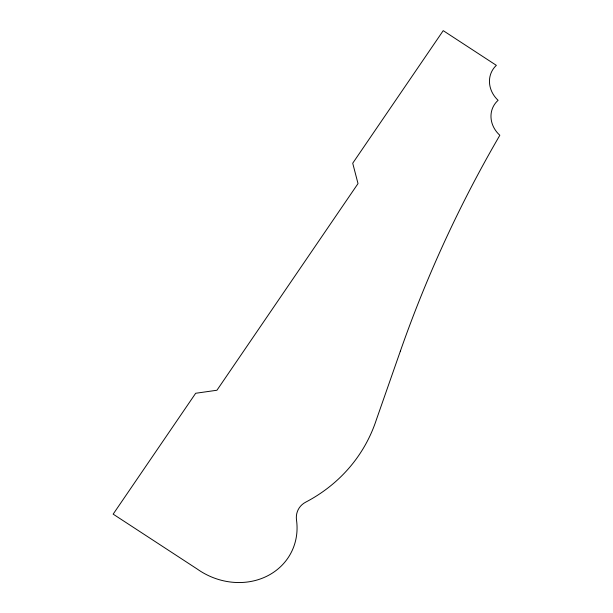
<?xml version="1.0" encoding="UTF-8"?>
<svg xmlns="http://www.w3.org/2000/svg" width="613" height="613" viewBox="0 0 613 613"><rect width="100%" height="100%" fill="white"/><g stroke="black" fill="none" stroke-linecap="round" stroke-linejoin="round"><path stroke-width="0.92" d="M400.343 351.18L376.328 419.851A176.628 157.38 28.6 0 1 305.665 502.177A21.171 18.865 28.6 0 0 296.508 520.039A65.897 58.71 28.6 0 1 266.862 576.205A65.897 58.71 28.6 0 1 197.294 569.086L113.16 514.138L195.677 393.27L216.941 390.243L358.015 183.594L352.72 163.219L443.222 30.65L496.361 65.353A26.903 23.968 28.6 0 0 498.101 100.317A26.359 23.486 28.6 0 0 499.84 135.274A1564.882 1394.322 28.6 0 0 400.343 351.18"/></g></svg>
